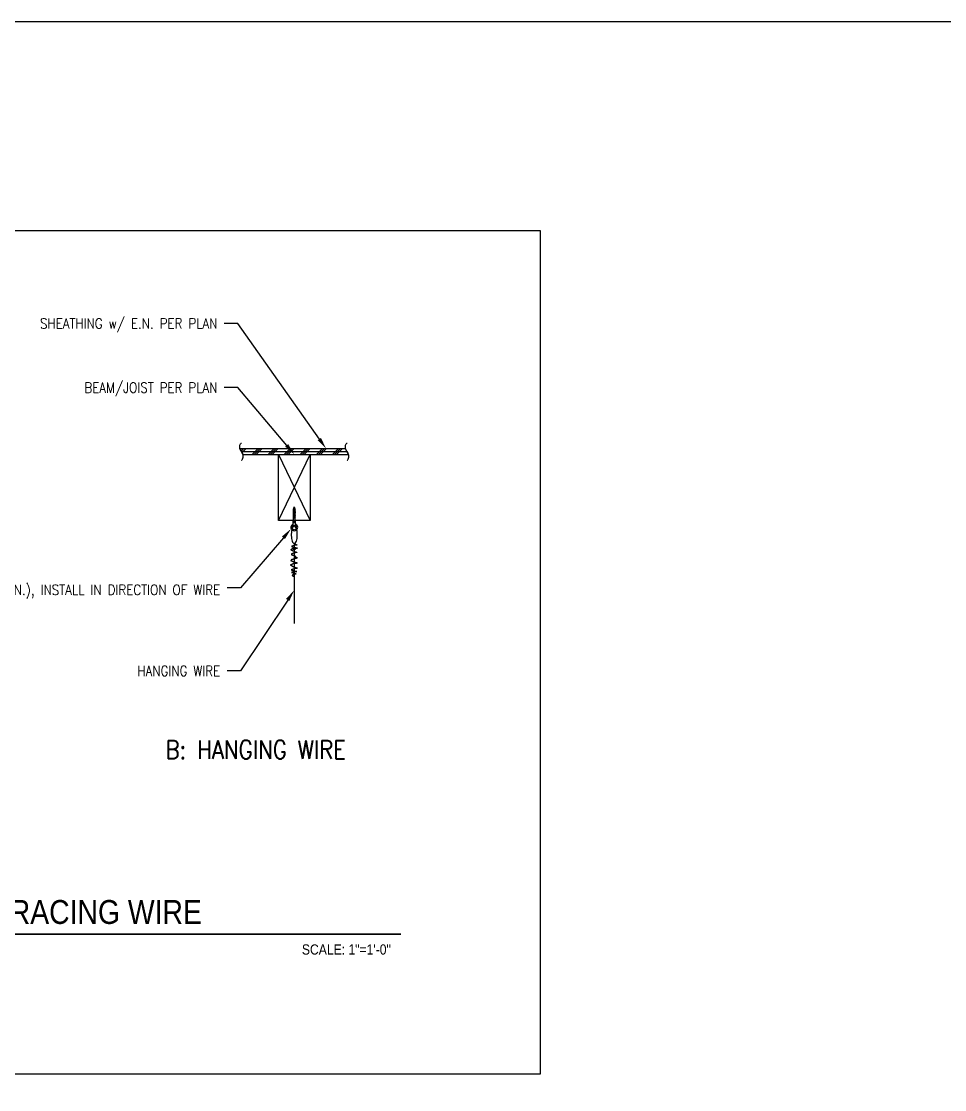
# Model space of a CAD drawing. Header units: inches. Extents: x -16404 to 14624, y -1591 to 16152.
# Drawn here: x -15361.3 to -15259.8, y 2042.6 to 2160 of the extents above; entities that cross this region are included whole.
import ezdxf
from ezdxf import colors
from ezdxf.entities.mleader import LeaderData, LeaderLine
from ezdxf.enums import TextEntityAlignment as Align
from ezdxf.math import Vec2, Vec3

# ---------------------------------------------------------------- set-up
doc = ezdxf.new("R2010")
doc.units = ezdxf.units.IN
doc.header["$LTSCALE"] = 24
doc.header["$MEASUREMENT"] = 0
doc.layers.get('0').update_dxf_attribs({"linetype": 'CONTINUOUS'})
doc.layers.add('DESIGNER COMMENTS', color=221, linetype='CONTINUOUS', plot=False)
doc.layers.add('S-ANNO-GRID-NONPLOT', color=251, linetype='CONTINUOUS', plot=False)
for name, color, linetype in [('S-ANNO-NOTE', 4, 'CONTINUOUS'), ('S-ARCH', 1, 'CONTINUOUS'), ('S-BREAK', 2, 'CONTINUOUS'), ('S-NOTE', 4, 'CONTINUOUS'), ('S-SIMPSON', 2, 'CONTINUOUS'), ('S-WOOD', 3, 'CONTINUOUS')]:
    doc.layers.add(name, color=color, linetype=linetype)
doc.styles.add('Arial', font='arial.ttf', dxfattribs={"width": 0.85})
doc.styles.add('ROMANS', font='romans.shx', dxfattribs={"width": 0.85})

# ---------------------------------------------------------------- blocks, each defined once
blk = doc.blocks.new('SCREWEYE')
at = {"layer": 'S-SIMPSON', "color": 1}
for p, q in [((-0.1280281365197879, -0.552899279107578), (-0.1280281365197879, -0.7668992791077471)), ((0.1237327125322736, -0.552899279107578), (-0.1280281365197879, -0.552899279107578)), ((-0.002147711993529811, -0.7668992791077471), (-0.1280281365197879, -0.7668992791077471)), ((0.1237327125322736, -0.7668992791077471), (-0.1263133751608621, -0.7668992791077471)), ((-0.0891477119935189, -0.802899279107578), (-0.1251477119935771, -0.7668992791077471)), ((-0.1251477119935771, -1.066623487667584), (0.08485228800645928, -1.016899279107747)), ((0.1208522880065175, -1.023247050413147), (-0.1251477119935771, -1.066623487667584)), ((-0.0891477119935189, -1.091830959043136), (-0.1251477119935771, -1.066623487667584)), ((-0.1251477119935771, -1.166623487667493), (0.08485228800645928, -1.116899279107656)), ((-0.1251477119935771, -1.166623487667493), (0.08485228800645928, -1.116899279107656)), ((0.1208522880065175, -1.123247050413283), (-0.1251477119935771, -1.166623487667493)), ((0.1208522880065175, -1.123247050413283), (-0.1251477119935771, -1.166623487667493)), ((-0.0891477119935189, -1.191830959043045), (-0.1251477119935771, -1.166623487667493)), ((-0.0891477119935189, -1.191830959043045), (-0.1251477119935771, -1.166623487667493)), ((-0.1208522880069722, -0.4353810428599445), (-0.1208522880069722, -0.552899279107578)), ((-0.0891477119935189, -0.8028992791078053), (-0.0891477119935189, -1.058099337628619)), ((-0.0891477119935189, -0.8418309590431363), (-0.0891477119935189, -1.058099337628619)), ((-0.0891477119935189, -1.091830959043136), (0.08485228800645928, -1.048454521788699)), ((-0.0891477119935189, -1.091830959042909), (-0.0891477119935189, -1.158099337628755)), ((-0.0891477119935189, -1.091830959042909), (-0.0891477119935189, -1.158099337628755)), ((-0.0891477119935189, -1.091830959043136), (-0.0891477119935189, -1.158099337628755)), ((-0.0891477119935189, -1.091830959043136), (-0.0891477119935189, -1.158099337628755)), ((-0.0891477119935189, -1.191830959043045), (0.08485228800645928, -1.148454521788835)), ((-0.0891477119935189, -1.191830959043045), (0.08485228800645928, -1.148454521788835)), ((-0.08441034362795108, -0.552899279107578), (-0.08441034362795108, -0.7668992791077471)), ((-0.02136719846021151, -0.552899279107578), (-0.02136719846021151, -0.7668992791077471)), ((0.04723357324655808, -0.552899279107578), (0.04723357324655808, -0.7668992791077471)), ((0.1208522880065175, -0.7668992791077471), (0.08485228800645928, -0.802899279107578)), ((0.08485228800645928, -0.802899279107578), (0.08485228800645928, -1.016899279107747)), ((0.08485228800645928, -1.016899279107747), (0.1208522880065175, -1.023247050413147)), ((0.08485228800645928, -1.048454521788699), (0.1208522880065175, -1.023247050413147)), ((0.08485228800645928, -1.048454521788699), (0.08485228800645928, -1.116899279107656)), ((0.08485228800645928, -1.048454521788699), (0.08485228800645928, -1.116899279107656)), ((0.08485228800645928, -1.048454521788699), (0.08485228800645928, -1.116899279107656)), ((0.08485228800645928, -1.048454521788699), (0.08485228800645928, -1.116899279107656)), ((0.08485228800645928, -1.116899279107656), (0.1208522880065175, -1.123247050413283)), ((0.08485228800645928, -1.116899279107656), (0.1208522880065175, -1.123247050413283)), ((0.08485228800645928, -1.148454521788835), (0.1208522880065175, -1.123247050413283)), ((0.08485228800645928, -1.148454521788835), (0.1208522880065175, -1.123247050413283)), ((0.08485228800645928, -1.148454521788835), (0.08485228800645928, -1.216899279107793)), ((0.08485228800645928, -1.148454521788835), (0.08485228800645928, -1.216899279107793)), ((0.08485228800645928, -1.148454521788835), (0.08485228800645928, -1.216899279107793)), ((0.09961171118538914, -0.552899279107578), (0.09961171118538914, -0.7668992791077471)), ((0.1208522880065175, -0.4353810428601719), (0.1208522880065175, -0.552899279107578)), ((0.1237327125322736, -0.552899279107578), (0.1237327125322736, -0.7668992791077471)), ((-0.1251477119935771, -1.266623487667403), (0.08485228800645928, -1.216899279107793)), ((-0.1251477119935771, -1.266623487667403), (0.08485228800645928, -1.216899279107793)), ((-0.1251477119935771, -1.266623487667403), (0.08485228800645928, -1.216899279107793)), ((0.1208522880065175, -1.223247050413192), (-0.1251477119935771, -1.266623487667403)), ((0.1208522880065175, -1.223247050413192), (-0.1251477119935771, -1.266623487667403)), ((0.1208522880065175, -1.223247050413192), (-0.1251477119935771, -1.266623487667403)), ((-0.0891477119935189, -1.291830959042954), (-0.1251477119935771, -1.266623487667403)), ((-0.0891477119935189, -1.291830959042954), (-0.1251477119935771, -1.266623487667403)), ((-0.0891477119935189, -1.291830959042954), (-0.1251477119935771, -1.266623487667403)), ((-0.1251477119935771, -1.366623487667539), (0.08485228800645928, -1.316899279107702)), ((-0.1251477119935771, -1.366623487667539), (0.08485228800645928, -1.316899279107702)), ((0.1208522880065175, -1.323247050413102), (-0.1251477119935771, -1.366623487667539)), ((0.1208522880065175, -1.323247050413102), (-0.1251477119935771, -1.366623487667539)), ((-0.0891477119935189, -1.391830959043091), (-0.1251477119935771, -1.366623487667539)), ((-0.0891477119935189, -1.391830959043091), (-0.1251477119935771, -1.366623487667539)), ((-0.1251477119935771, -1.466623487667448), (0.08485228800645928, -1.416899279107611)), ((-0.1251477119935771, -1.466623487667448), (0.08485228800645928, -1.416899279107611)), ((0.1208522880065175, -1.423247050413238), (-0.1251477119935771, -1.466623487667448)), ((0.1208522880065175, -1.423247050413238), (-0.1251477119935771, -1.466623487667448)), ((-0.0891477119935189, -1.491830959043), (-0.1251477119935771, -1.466623487667448)), ((-0.0891477119935189, -1.491830959043), (-0.1251477119935771, -1.466623487667448)), ((-0.1251477119935771, -1.566623487667584), (0.08485228800645928, -1.516899279107747)), ((0.1208522880065175, -1.523247050413147), (-0.1251477119935771, -1.566623487667584)), ((-0.0891477119935189, -1.591830959043136), (-0.1251477119935771, -1.566623487667584)), ((-0.1251477119935771, -1.666623487667493), (0.08485228800645928, -1.616899279107656)), ((0.1208522880065175, -1.623247050413283), (-0.1251477119935771, -1.666623487667493)), ((-0.0891477119935189, -1.691830959043045), (-0.1251477119935771, -1.666623487667493)), ((-0.1251477119935771, -1.766623487667403), (0.08485228800645928, -1.716899279107793)), ((0.1208522880065175, -1.723247050413192), (-0.1251477119935771, -1.766623487667403)), ((-0.0891477119935189, -1.791830959042954), (-0.1251477119935771, -1.766623487667403)), ((-0.1251477119935771, -1.866623487667539), (0.0765527081421169, -1.818864469775008)), ((0.07155015189664482, -1.831940347215777), (-0.1251477119935771, -1.866623487667539)), ((-0.0891477119935189, -1.891830959043091), (-0.1251477119935771, -1.866623487667539)), ((-0.1248928324166627, -1.966563136785453), (0.04032611304273814, -1.927442273442239)), ((0.03744018058932852, -1.937954855468433), (-0.1248928324166627, -1.966563136785453)), ((-0.0888961899977403, -1.991768257157446), (-0.1248928324166627, -1.966563136785453)), ((-0.0952704057099254, -2.059549080958732), (0.01603406987442213, -2.033194190684299)), ((0.01447551968431071, -2.042004144788962), (-0.0952704057099254, -2.059549080958732)), ((-0.05966398558302899, -2.084480964740351), (-0.0952704057099254, -2.059549080958732)), ((-0.0891477119935189, -1.191830959043045), (-0.0891477119935189, -1.258099337628664)), ((-0.0891477119935189, -1.191830959043045), (-0.0891477119935189, -1.258099337628664)), ((-0.0891477119935189, -1.191830959043045), (-0.0891477119935189, -1.258099337628664)), ((-0.0891477119935189, -1.291830959042954), (0.08485228800645928, -1.248454521788744)), ((-0.0891477119935189, -1.291830959042954), (0.08485228800645928, -1.248454521788744)), ((-0.0891477119935189, -1.291830959042954), (0.08485228800645928, -1.248454521788744)), ((-0.0891477119935189, -1.291830959042954), (-0.0891477119935189, -1.358099337628573)), ((-0.0891477119935189, -1.391830959043091), (0.08485228800645928, -1.348454521788653)), ((-0.0891477119935189, -1.391830959043091), (0.08485228800645928, -1.348454521788653)), ((-0.0891477119935189, -1.391830959043091), (-0.0891477119935189, -1.45809933762871)), ((-0.0891477119935189, -1.391830959043091), (-0.0891477119935189, -1.45809933762871)), ((-0.0891477119935189, -1.491830959043), (0.08485228800645928, -1.44845452178879)), ((-0.0891477119935189, -1.491830959043), (0.08485228800645928, -1.44845452178879)), ((-0.0891477119935189, -1.491830959043), (-0.0891477119935189, -1.558099337628619)), ((-0.0891477119935189, -1.591830959043136), (0.08485228800645928, -1.548454521788699)), ((-0.0891477119935189, -1.591830959043136), (-0.0891477119935189, -1.658099337628755)), ((-0.0891477119935189, -1.691830959043045), (0.08485228800645928, -1.648454521788835)), ((-0.0891477119935189, -1.691830959043045), (-0.0891477119935189, -1.758099337628664)), ((-0.0891477119935189, -1.791830959042954), (0.08485228800645928, -1.748454521788744)), ((-0.0891477119935189, -1.791830959042954), (-0.0891477119935189, -1.858099337628573)), ((-0.0891477119935189, -1.891830959043091), (0.06360478882515963, -1.85375130808211)), ((-0.0891477119935189, -1.891830959043091), (-0.0891477119935189, -1.95809933762871)), ((-0.0888961899977403, -1.991768257157446), (0.03128349432608957, -1.961808679362548)), ((-0.0888961899977403, -1.991768257157446), (-0.06945246956820483, -2.053435859809724)), ((-0.06564797900364283, -2.152535025132011), (0.002112165582275338, -2.136490646268157)), ((0.001441859635178844, -2.144302330713117), (-0.06564797900364283, -2.152535025132011)), ((-0.03043178116831768, -2.177193672323028), (-0.06564797900364283, -2.152535025132011)), ((-0.05966398558302899, -2.084480964740351), (0.01043274660878524, -2.067006559535457)), ((-0.05966398558302899, -2.084480964740351), (-0.04011298998693746, -2.146488800753787)), ((-0.03043178116831768, -2.177193672323028), (-0.0003702369258462568, -2.169699633888513)), ((-0.03043178116831768, -2.177193672323028), (-0.002147711993529811, -2.266899279107747)), ((0.03096195346142849, -2.161888836242724), (-0.002147711993529811, -2.266899279107747)), ((0.03096195346142849, -2.161888836242724), (0.06696195346103195, -2.136681364867172)), ((0.06518151722684706, -2.053358245664867), (0.04038727601209757, -2.131995532229439)), ((0.04038727601209757, -2.131995532229439), (0.06696195346103195, -2.136681364867172)), ((0.06518151722684706, -2.053358245664867), (0.1011815172269053, -2.028150774289315)), ((0.08485228800645928, -1.990970531302082), (0.07460683977797089, -2.023464941651582)), ((0.07460683977797089, -2.023464941651582), (0.1011815172269053, -2.028150774289315)), ((0.08485228800645928, -1.216899279107793), (0.1208522880065175, -1.223247050413192)), ((0.08485228800645928, -1.216899279107793), (0.1208522880065175, -1.223247050413192)), ((0.08485228800645928, -1.216899279107793), (0.1208522880065175, -1.223247050413192)), ((0.08485228800645928, -1.248454521788744), (0.1208522880065175, -1.223247050413192)), ((0.08485228800645928, -1.248454521788744), (0.1208522880065175, -1.223247050413192)), ((0.08485228800645928, -1.248454521788744), (0.1208522880065175, -1.223247050413192)), ((0.08485228800645928, -1.248454521788744), (0.08485228800645928, -1.316899279107702)), ((0.08485228800645928, -1.316899279107702), (0.1208522880065175, -1.323247050413102)), ((0.08485228800645928, -1.316899279107702), (0.1208522880065175, -1.323247050413102)), ((0.08485228800645928, -1.348454521788653), (0.1208522880065175, -1.323247050413102)), ((0.08485228800645928, -1.348454521788653), (0.1208522880065175, -1.323247050413102)), ((0.08485228800645928, -1.348454521788653), (0.08485228800645928, -1.416899279107611)), ((0.08485228800645928, -1.348454521788653), (0.08485228800645928, -1.416899279107611)), ((0.08485228800645928, -1.416899279107611), (0.1208522880065175, -1.423247050413238)), ((0.08485228800645928, -1.416899279107611), (0.1208522880065175, -1.423247050413238)), ((0.08485228800645928, -1.44845452178879), (0.1208522880065175, -1.423247050413238)), ((0.08485228800645928, -1.44845452178879), (0.1208522880065175, -1.423247050413238)), ((0.08485228800645928, -1.44845452178879), (0.08485228800645928, -1.516899279107747)), ((0.08485228800645928, -1.516899279107747), (0.1208522880065175, -1.523247050413147)), ((0.08485228800645928, -1.548454521788699), (0.1208522880065175, -1.523247050413147)), ((0.08485228800645928, -1.548454521788699), (0.08485228800645928, -1.616899279107656)), ((0.08485228800645928, -1.616899279107656), (0.1208522880065175, -1.623247050413283)), ((0.08485228800645928, -1.648454521788835), (0.1208522880065175, -1.623247050413283)), ((0.08485228800645928, -1.648454521788835), (0.08485228800645928, -1.716899279107793)), ((0.08485228800645928, -1.716899279107793), (0.1208522880065175, -1.723247050413192)), ((0.08485228800645928, -1.748454521788744), (0.1208522880065175, -1.723247050413192)), ((0.08485228800645928, -1.748454521788744), (0.08485228800645928, -1.816899279107702)), ((0.08485228800645928, -1.816899279107702), (0.1208522880065175, -1.823247050413102)), ((0.08485228800645928, -1.848454521788653), (0.1208522880065175, -1.823247050413102)), ((0.08485228800645928, -1.848454521788653), (0.08485228800645928, -1.916899279107611)), ((0.08485228800645928, -1.916899279107611), (0.1208522880065175, -1.923247050413238)), ((0.08485228800645928, -1.94845452178879), (0.1208522880065175, -1.923247050413238)), ((0.08485228800645928, -1.94845452178879), (0.08485228800645928, -1.990970531302082))]:
    blk.add_line(p, q, dxfattribs=at)
blk.add_circle((0, 0), 0.25, dxfattribs=at)
for centre, radius, start, end in [((0, 0), 0.375, 299.4526801092856, 240.5473198906853), ((-0.2458522880069722, -0.4353810428599445), 0.125, 0, 60.54731989059162), ((0.2458522880065175, -0.4353810428601719), 0.125, 119.4526801092274, 180), ((1.156353709034647, -2.239468542850545), 1.15882612492846, 157.6147080371323, 181.3563831475884)]:
    blk.add_arc(centre, radius, start, end, dxfattribs=at)
blk = doc.blocks.new('*U332')
at = {"const_width": 0.1875}
for points in [[(-4.5, 1.2e-15, -1), (4.5, 0, 3.732050807568882)], [(-4.5, 0, 1), (4.5, 0, -3.732050807568882)]]:
    blk.add_lwpolyline(points, format="xyb", dxfattribs=at)
blk.add_lwpolyline([(4.5, 0), (82.20909887525063, 0)], dxfattribs=at)
blk.add_circle((0, 0), 4.5)
at = {"style": 'Arial', "width": 0.85}
for tag, p in [('DWG_TITLE_1', (7.5, 6.1875)), ('DWG_TITLE_2', (7.5, 2.4375))]:
    blk.add_attdef(tag, text='', height=2.625, dxfattribs=at).set_placement(p, align=Align.MIDDLE_LEFT)
blk.add_attdef('#', text='', height=3, dxfattribs=at).set_placement((0, 0), align=Align.MIDDLE_CENTER)
blk.add_attdef('SCALE', text='', height=1.125, dxfattribs=at).set_placement((81.08409887525063, -1.125), align=Align.TOP_RIGHT)
blk = doc.blocks.new('A$C37e3ed70')
at = {"layer": 'S-WOOD'}
h = blk.add_hatch(dxfattribs=at)
h.set_pattern_fill('PLAST', color=1, scale=5, angle=45, style=0)
h.set_pattern_definition([(45, (-15337.22929061832, 2112.386547739037), (-0.8838834764831843, 0.8838834764831844), []), (45, (-15337.33977605288, 2112.497033173599), (-0.8838834764831843, 0.8838834764831844), []), (45, (-15337.45026148744, 2112.607518608158), (-0.8838834764831843, 0.8838834764831844), [])])
h.paths.add_polyline_path([(-15336.90382455469, 2112.386547739037), (-15325.28727264646, 2112.386547739037), (-15325.61273871009, 2113.011547739037), (-15337.22929061832, 2113.011547739037)])
at = {"layer": 'DESIGNER COMMENTS'}
blk.add_lwpolyline([(-15421.55814950784, 2137.017026890157), (-15304.22645793558, 2137.017026890157), (-15304.22645793558, 2044.27423578361), (-15421.55814950784, 2044.27423578361)], close=True, dxfattribs=at)
at = {"layer": 'S-ARCH', "color": 2}
blk.add_line((-15331.25772028328, 2102.590085699057), (-15331.25772028328, 2093.794164546724), dxfattribs=at)
blk.add_lwpolyline([(-15331.58902475799, 2103.546964232182, 0.03562600721937981), (-15331.56108331483, 2103.155312434637, 0.04775441252834264), (-15331.49198792398, 2102.870348932638, 0.09098115881394342), (-15331.36068191407, 2102.638215992325, 0.2221903888655488), (-15331.25772028328, 2102.590085699057, 0.222190388865575), (-15331.15475865248, 2102.638215992325, 0.09098115881393858), (-15331.02345264257, 2102.870348932638, 0.04775441252833455), (-15330.95435725172, 2103.155312434637, 0.03562600721938175), (-15330.92641580856, 2103.546964232182, 0.03562600721937789), (-15330.95435725172, 2103.938616029727, 0.04775441252834587), (-15331.02345264257, 2104.223579531727, 0.0909811588139551), (-15331.15475865248, 2104.45571247204, 0.222190388865573), (-15331.25772028328, 2104.503842765307, 0.2221903888655646), (-15331.36068191407, 2104.45571247204, 0.09098115881393833), (-15331.49198792398, 2104.223579531727, 0.04775441252833978), (-15331.56108331483, 2103.938616029727, 0.03562600721937916)], format="xyb", close=True, dxfattribs=at)
blk.add_lwpolyline([(-15331.25646797605, 2102.602465951135), (-15331.23106551869, 2102.602465951135), (-15331.23106551869, 2102.594000287005), (-15331.22259811013, 2102.594000287005), (-15331.22259811013, 2102.585534854494), (-15331.20566329302, 2102.585534854494), (-15331.20566329302, 2102.577069421983), (-15331.19719565278, 2102.577069421983), (-15331.19719565278, 2102.568603989472), (-15331.18872824422, 2102.568603989472), (-15331.18872824422, 2102.560138556961), (-15331.18026083566, 2102.560138556961), (-15331.18026083566, 2102.551672892832), (-15331.15485837831, 2102.551672892832), (-15331.15485837831, 2102.543207460321), (-15331.13792356119, 2102.543207460321), (-15331.13792356119, 2102.53474202781), (-15331.12945615264, 2102.53474202781), (-15331.12945615264, 2102.526276595299), (-15331.11252110384, 2102.526276595299), (-15331.11252110384, 2102.517810931169), (-15331.10405369528, 2102.517810931169), (-15331.10405369528, 2102.50934549866), (-15331.08711864649, 2102.50934549866), (-15331.08711864649, 2102.500880066149), (-15331.07865123793, 2102.500880066149), (-15331.07865123793, 2102.492414633638), (-15331.06171642081, 2102.492414633638), (-15331.06171642081, 2102.483948969508), (-15331.01091150611, 2102.483948969508), (-15331.01091150611, 2102.450087007846), (-15330.99397668899, 2102.450087007846), (-15330.99397668899, 2102.433156142824), (-15330.98550904876, 2102.433156142824), (-15330.98550904876, 2102.424690710313), (-15330.9770416402, 2102.424690710313), (-15330.9770416402, 2102.416225046185), (-15331.03631396346, 2102.416225046185), (-15331.03631396346, 2102.407759613674), (-15331.1209885124, 2102.407759613674), (-15331.1209885124, 2102.416225046185), (-15331.13792356119, 2102.416225046185), (-15331.13792356119, 2102.407759613674), (-15331.17179342711, 2102.407759613674), (-15331.17179342711, 2102.399294181163), (-15331.23953315893, 2102.399294181163), (-15331.23953315893, 2102.390828748652), (-15331.25646797605, 2102.390828748652), (-15331.25646797605, 2102.382363084522), (-15331.27340302484, 2102.382363084522), (-15331.27340302484, 2102.373897652011), (-15331.29033784196, 2102.373897652011), (-15331.29033784196, 2102.365432219502), (-15331.32420770787, 2102.365432219502), (-15331.32420770787, 2102.356966786991), (-15331.34961016522, 2102.356966786991), (-15331.34961016522, 2102.34850112286), (-15331.36654498234, 2102.34850112286), (-15331.36654498234, 2102.340035690349), (-15331.40041484825, 2102.340035690349), (-15331.40041484825, 2102.331570257838), (-15331.43428471416, 2102.331570257838), (-15331.43428471416, 2102.323104825327), (-15331.44275235439, 2102.323104825327), (-15331.44275235439, 2102.314639161199), (-15331.4766222203, 2102.314639161199), (-15331.4766222203, 2102.306173728688), (-15331.49355703742, 2102.306173728688), (-15331.49355703742, 2102.297708296177), (-15331.52742690333, 2102.297708296177), (-15331.52742690333, 2102.289242863666), (-15331.54436172045, 2102.289242863666), (-15331.54436172045, 2102.280777199536), (-15331.56129676924, 2102.280777199536), (-15331.56129676924, 2102.272311767027), (-15331.5697641778, 2102.272311767027), (-15331.55282936068, 2102.272311767027), (-15331.55282936068, 2102.263846334516), (-15331.49355703742, 2102.263846334516), (-15331.49355703742, 2102.246915237874), (-15331.4766222203, 2102.246915237874), (-15331.4766222203, 2102.238449805363), (-15331.4258173056, 2102.238449805363), (-15331.4258173056, 2102.229984372852), (-15331.41734989704, 2102.229984372852), (-15331.41734989704, 2102.221518940341), (-15331.40888248848, 2102.221518940341), (-15331.40888248848, 2102.213053507832), (-15331.38348003113, 2102.213053507832), (-15331.38348003113, 2102.204587843702), (-15331.32420770787, 2102.204587843702), (-15331.32420770787, 2102.196122411191), (-15331.30727289075, 2102.196122411191), (-15331.30727289075, 2102.18765697868), (-15331.24800056749, 2102.18765697868), (-15331.24800056749, 2102.170725882041), (-15331.23953315893, 2102.170725882041), (-15331.23953315893, 2102.153795017019), (-15331.10405369528, 2102.153795017019), (-15331.10405369528, 2102.136863920377), (-15331.09558628672, 2102.136863920377), (-15331.09558628672, 2102.128398487868), (-15331.07865123793, 2102.128398487868), (-15331.07865123793, 2102.119933055357), (-15331.07018382937, 2102.119933055357), (-15331.07018382937, 2102.111467622846), (-15331.06171642081, 2102.111467622846), (-15331.06171642081, 2102.103001958716), (-15331.0278465549, 2102.103001958716), (-15331.0278465549, 2102.086071093694), (-15330.99397668899, 2102.086071093694), (-15330.99397668899, 2102.077605661183), (-15330.98550904876, 2102.077605661183), (-15330.98550904876, 2102.069139997055), (-15330.91776931694, 2102.069139997055), (-15330.91776931694, 2102.094536526205), (-15330.90930190838, 2102.094536526205), (-15330.90930190838, 2102.103001958716), (-15330.96010682308, 2102.103001958716), (-15330.96010682308, 2102.086071093694), (-15331.10405369528, 2102.086071093694), (-15331.10405369528, 2102.035278035393), (-15331.17179342711, 2102.035278035393), (-15331.17179342711, 2101.942157814536), (-15331.32420770787, 2101.942157814536), (-15331.32420770787, 2101.933692150407), (-15331.33267511643, 2101.933692150407), (-15331.33267511643, 2101.925226717896), (-15331.34114275666, 2101.925226717896), (-15331.34114275666, 2101.967554112069), (-15331.36654498234, 2101.967554112069), (-15331.35807757378, 2101.967554112069), (-15331.35807757378, 2101.976019776199), (-15331.34114275666, 2101.976019776199), (-15331.34114275666, 2101.984485208708), (-15331.33267511643, 2101.984485208708), (-15331.33267511643, 2101.992950641219), (-15331.32420770787, 2101.992950641219), (-15331.32420770787, 2102.00988173786), (-15331.34114275666, 2102.00988173786), (-15331.34114275666, 2102.018347170371), (-15331.41734989704, 2102.018347170371), (-15331.41734989704, 2102.00988173786), (-15331.45121976295, 2102.00988173786), (-15331.45121976295, 2102.00141607373), (-15331.4766222203, 2102.00141607373), (-15331.4766222203, 2101.992950641219), (-15331.48508962886, 2101.992950641219), (-15331.48508962886, 2101.984485208708), (-15331.51049208621, 2101.984485208708), (-15331.51049208621, 2101.976019776199), (-15331.52742690333, 2101.976019776199), (-15331.52742690333, 2101.967554112069), (-15331.53589431189, 2101.967554112069), (-15331.53589431189, 2101.959088679558), (-15331.56129676924, 2101.959088679558), (-15331.56129676924, 2101.950623247047), (-15331.57823158636, 2101.950623247047), (-15331.57823158636, 2101.942157814536), (-15331.59516663515, 2101.942157814536), (-15331.59516663515, 2101.933692150407), (-15331.60363404371, 2101.933692150407), (-15331.60363404371, 2101.925226717896), (-15331.61210145227, 2101.925226717896), (-15331.61210145227, 2101.916761285385), (-15331.62903650106, 2101.916761285385), (-15331.62903650106, 2101.908295852874), (-15331.63750390962, 2101.908295852874), (-15331.62903650106, 2101.908295852874), (-15331.62903650106, 2101.916761285385), (-15331.61210145227, 2101.916761285385), (-15331.61210145227, 2101.925226717896), (-15331.59516663515, 2101.925226717896), (-15331.61210145227, 2101.925226717896), (-15331.61210145227, 2101.916761285385), (-15331.6205690925, 2101.916761285385), (-15331.57823158636, 2101.916761285385), (-15331.57823158636, 2101.891364756235), (-15331.56129676924, 2101.891364756235), (-15331.56129676924, 2101.882899323724), (-15331.51049208621, 2101.882899323724), (-15331.51049208621, 2101.849037362061), (-15331.49355703742, 2101.849037362061), (-15331.49355703742, 2101.832106497041), (-15331.43428471416, 2101.832106497041), (-15331.43428471416, 2101.806709967888), (-15331.37501262257, 2101.806709967888), (-15331.37501262257, 2101.789778871249), (-15331.32420770787, 2101.789778871249), (-15331.32420770787, 2101.747451477075), (-15331.30727289075, 2101.747451477075), (-15331.30727289075, 2101.738986044566), (-15331.2649353846, 2101.738986044566), (-15331.2649353846, 2101.730520612055), (-15331.25646797605, 2101.730520612055), (-15331.25646797605, 2101.713589515413), (-15331.23953315893, 2101.713589515413), (-15331.23953315893, 2101.705124082902), (-15331.22259811013, 2101.705124082902), (-15331.22259811013, 2101.696658650391), (-15331.15485837831, 2101.696658650391), (-15331.15485837831, 2101.679727553752), (-15331.08711864649, 2101.679727553752), (-15331.08711864649, 2101.671262121241), (-15331.07018382937, 2101.671262121241), (-15331.07018382937, 2101.6543310246), (-15331.06171642081, 2101.6543310246), (-15331.06171642081, 2101.645865592091), (-15331.01091150611, 2101.645865592091), (-15331.01091150611, 2101.63740015958), (-15331.00244409755, 2101.63740015958), (-15331.00244409755, 2101.628934727069), (-15330.99397668899, 2101.628934727069), (-15330.99397668899, 2101.620469062938), (-15330.98550904876, 2101.620469062938), (-15330.98550904876, 2101.612003630427), (-15331.06171642081, 2101.612003630427), (-15331.06171642081, 2101.595072765407), (-15331.13792356119, 2101.595072765407), (-15331.13792356119, 2101.586607101277), (-15331.14639096975, 2101.586607101277), (-15331.14639096975, 2101.578141668766), (-15331.16332601855, 2101.578141668766), (-15331.16332601855, 2101.569676236255), (-15331.17179342711, 2101.569676236255), (-15331.17179342711, 2101.561210803744), (-15331.23953315893, 2101.561210803744), (-15331.23953315893, 2101.552745139616), (-15331.24800056749, 2101.552745139616), (-15331.24800056749, 2101.544279707105), (-15331.25646797605, 2101.544279707105), (-15331.25646797605, 2101.535814274594), (-15331.33267511643, 2101.535814274594), (-15331.33267511643, 2101.527348842083), (-15331.39194743969, 2101.527348842083), (-15331.39194743969, 2101.501952312932), (-15331.40888248848, 2101.501952312932), (-15331.40888248848, 2101.493486880421), (-15331.4258173056, 2101.493486880421), (-15331.4258173056, 2101.48502144791), (-15331.45968717151, 2101.48502144791), (-15331.45968717151, 2101.47655578378), (-15331.51049208621, 2101.47655578378), (-15331.51049208621, 2101.468090351269), (-15331.51895949477, 2101.468090351269), (-15331.51895949477, 2101.459624918758), (-15331.54436172045, 2101.459624918758), (-15331.54436172045, 2101.442693822119), (-15331.5697641778, 2101.442693822119), (-15331.5697641778, 2101.434228389608), (-15331.58669922659, 2101.434228389608), (-15331.58669922659, 2101.425762957097), (-15331.61210145227, 2101.425762957097), (-15331.61210145227, 2101.417297524586), (-15331.55080176048, 2101.417297524586), (-15331.55080176048, 2101.408831860457), (-15331.57620421783, 2101.408831860457), (-15331.57620421783, 2101.400366427946), (-15331.5677365776, 2101.400366427946), (-15331.5677365776, 2101.391900995435), (-15331.59516663515, 2101.391900995435), (-15331.59516663515, 2101.383435562924), (-15331.57823158636, 2101.383435562924), (-15331.57823158636, 2101.374969898794), (-15331.51895949477, 2101.374969898794), (-15331.51895949477, 2101.358039033774), (-15331.51049208621, 2101.358039033774), (-15331.51049208621, 2101.349573601263), (-15331.44275235439, 2101.349573601263), (-15331.44275235439, 2101.324177072111), (-15331.37501262257, 2101.324177072111), (-15331.37501262257, 2101.3157116396), (-15331.32420770787, 2101.3157116396), (-15331.32420770787, 2101.281849677938), (-15331.25646797605, 2101.281849677938), (-15331.25646797605, 2101.256453148788), (-15331.24800056749, 2101.256453148788), (-15331.24800056749, 2101.247987716277), (-15331.23953315893, 2101.247987716277), (-15331.23953315893, 2101.231056619636), (-15331.17179342711, 2101.231056619636), (-15331.17179342711, 2101.197194657974), (-15331.16332601855, 2101.197194657974), (-15331.16332601855, 2101.146401831291), (-15331.08711864649, 2101.146401831291), (-15331.08711864649, 2101.112539869629), (-15331.07018382937, 2101.112539869629), (-15331.07018382937, 2101.104074437118), (-15331.00244409755, 2101.104074437118), (-15331.00244409755, 2101.078677907966), (-15330.99397668899, 2101.078677907966), (-15330.99397668899, 2101.070212475455), (-15330.98550904876, 2101.070212475455), (-15330.98550904876, 2101.061746811327), (-15330.9770416402, 2101.061746811327), (-15330.9770416402, 2101.053281378816), (-15330.96857423164, 2101.053281378816), (-15330.96857423164, 2101.044815946305), (-15331.01031518037, 2101.044815946305), (-15331.01031518037, 2101.036350513794), (-15330.95104308878, 2101.036350513794), (-15330.95104308878, 2101.010953984643), (-15330.9679779059, 2101.010953984643), (-15330.9679779059, 2101.002488552132), (-15330.9770416402, 2101.002488552132), (-15330.9770416402, 2100.985557455491), (-15331.00244409755, 2100.985557455491), (-15331.00244409755, 2100.97709202298), (-15331.01091150611, 2100.97709202298), (-15331.01091150611, 2100.968626590471), (-15331.0278465549, 2100.968626590471), (-15331.0278465549, 2100.960160926341), (-15331.07018382937, 2100.960160926341), (-15331.07018382937, 2100.95169549383), (-15331.09558628672, 2100.95169549383), (-15331.09558628672, 2100.943230061319), (-15331.15485837831, 2100.943230061319), (-15331.15485837831, 2100.917833532169), (-15331.21413070158, 2100.917833532169), (-15331.21413070158, 2100.909368099658), (-15331.22259811013, 2100.909368099658), (-15331.22259811013, 2100.900902667147), (-15331.23953315893, 2100.900902667147), (-15331.23953315893, 2100.892437003016), (-15331.31574029931, 2100.892437003016), (-15331.31574029931, 2100.875506137996), (-15331.32420770787, 2100.875506137996), (-15331.32420770787, 2100.867040705485), (-15331.35807757378, 2100.867040705485), (-15331.35807757378, 2100.858575041355), (-15331.37501262257, 2100.858575041355), (-15331.37501262257, 2100.850109608844), (-15331.44275235439, 2100.850109608844), (-15331.44275235439, 2100.833178743822), (-15331.46815458007, 2100.833178743822), (-15331.46815458007, 2100.824713079694), (-15331.51895949477, 2100.824713079694), (-15331.51895949477, 2100.807782214672), (-15331.52742690333, 2100.807782214672), (-15331.52742690333, 2100.799316782161), (-15331.59516663515, 2100.799316782161), (-15331.59516663515, 2100.79085134965), (-15331.60363404371, 2100.79085134965), (-15331.60363404371, 2100.782385685521), (-15331.61210145227, 2100.782385685521), (-15331.61210145227, 2100.765454820499), (-15331.55926916904, 2100.765454820499), (-15331.55926916904, 2100.748523723858), (-15331.58467162639, 2100.748523723858), (-15331.58467162639, 2100.740058291347), (-15331.59313903495, 2100.740058291347), (-15331.59313903495, 2100.731592858838), (-15331.61007408374, 2100.731592858838), (-15331.61007408374, 2100.723127426327), (-15331.6185414923, 2100.723127426327), (-15331.6185414923, 2100.714661762197), (-15331.63547630942, 2100.714661762197), (-15331.63547630942, 2100.706196329686), (-15331.64394394966, 2100.706196329686), (-15331.55926916904, 2100.706196329686), (-15331.55926916904, 2100.697730897175), (-15331.5697641778, 2100.697730897175), (-15331.5697641778, 2100.689265464664), (-15331.56129676924, 2100.689265464664), (-15331.56129676924, 2100.680799800535), (-15331.50202444598, 2100.680799800535), (-15331.50202444598, 2100.655403503002), (-15331.49355703742, 2100.655403503002), (-15331.49355703742, 2100.646937838872), (-15331.40888248848, 2100.646937838872), (-15331.40888248848, 2100.621541541341), (-15331.40041484825, 2100.621541541341), (-15331.40041484825, 2100.613075877211), (-15331.39194743969, 2100.613075877211), (-15331.39194743969, 2100.596145012189), (-15331.32420770787, 2100.596145012189), (-15331.32420770787, 2100.587679579679), (-15331.27340302484, 2100.587679579679), (-15331.27340302484, 2100.562283050527), (-15331.18872824422, 2100.562283050527), (-15331.18872824422, 2100.536886521377), (-15331.1209885124, 2100.536886521377), (-15331.1209885124, 2100.528421088866), (-15331.10405369528, 2100.528421088866), (-15331.10405369528, 2100.519955656355), (-15331.04478137202, 2100.519955656355), (-15331.04478137202, 2100.503024559714), (-15331.03631396346, 2100.503024559714), (-15331.03631396346, 2100.494559127204), (-15330.98550904876, 2100.494559127204), (-15330.98550904876, 2100.486093694693), (-15330.98491295469, 2100.486093694693), (-15330.98491295469, 2100.469162598052), (-15330.97644531446, 2100.469162598052), (-15330.97644531446, 2100.460697165541), (-15330.9679779059, 2100.460697165541), (-15330.9679779059, 2100.45223173303), (-15330.95951049734, 2100.45223173303), (-15330.96857423164, 2100.45223173303), (-15330.96857423164, 2100.435300636391), (-15331.03631396346, 2100.435300636391), (-15331.03631396346, 2100.409904338858), (-15331.18872824422, 2100.409904338858), (-15331.18872824422, 2100.392973242218), (-15331.19719565278, 2100.392973242218), (-15331.19719565278, 2100.384507809707), (-15331.2649353846, 2100.384507809707), (-15331.2649353846, 2100.376042377196), (-15331.32420770787, 2100.376042377196), (-15331.32420770787, 2100.367576713066), (-15331.39194743969, 2100.367576713066), (-15331.39194743969, 2100.350645848044), (-15331.40888248848, 2100.350645848044), (-15331.40888248848, 2100.342180415535), (-15331.4258173056, 2100.342180415535), (-15331.4258173056, 2100.333714751405), (-15331.44275235439, 2100.333714751405), (-15331.44275235439, 2100.325249318894), (-15331.45121976295, 2100.325249318894), (-15331.45121976295, 2100.316783886383), (-15331.4766222203, 2100.316783886383), (-15331.4766222203, 2100.308318453872), (-15331.54436172045, 2100.308318453872), (-15331.54436172045, 2100.291387357232), (-15331.56129676924, 2100.291387357232), (-15331.56129676924, 2100.282921924721), (-15331.55080176048, 2100.282921924721), (-15331.55080176048, 2100.27445649221), (-15331.55926916904, 2100.27445649221), (-15331.55926916904, 2100.26599082808), (-15331.5677365776, 2100.26599082808), (-15331.5677365776, 2100.257525395571), (-15331.58467162639, 2100.257525395571), (-15331.58467162639, 2100.24905996306), (-15331.66934617533, 2100.24905996306), (-15331.66934617533, 2100.232128866419), (-15331.67781381557, 2100.232128866419), (-15331.67781381557, 2100.223663433908), (-15331.59313903495, 2100.223663433908), (-15331.59313903495, 2100.215198001397), (-15331.61210145227, 2100.215198001397), (-15331.61210145227, 2100.189801472246), (-15331.60363404371, 2100.189801472246), (-15331.60363404371, 2100.181336039735), (-15331.54436172045, 2100.181336039735), (-15331.54436172045, 2100.155939510585), (-15331.53589431189, 2100.155939510585), (-15331.53589431189, 2100.147474078074), (-15331.52742690333, 2100.147474078074), (-15331.52742690333, 2100.139008645563), (-15331.4766222203, 2100.139008645563), (-15331.4766222203, 2100.122077548922), (-15331.46815458007, 2100.122077548922), (-15331.46815458007, 2100.105146683902), (-15331.40888248848, 2100.105146683902), (-15331.40888248848, 2100.062819289727), (-15331.34961016522, 2100.062819289727), (-15331.34961016522, 2100.045888193088), (-15331.29033784196, 2100.045888193088), (-15331.29033784196, 2100.020491663938), (-15331.27340302484, 2100.020491663938), (-15331.27340302484, 2100.012026231427), (-15331.21413070158, 2100.012026231427), (-15331.21413070158, 2099.995095366405), (-15331.20566329302, 2099.995095366405), (-15331.20566329302, 2099.986629702275), (-15331.15485837831, 2099.986629702275), (-15331.15485837831, 2099.978164269764), (-15331.13792356119, 2099.978164269764), (-15331.13792356119, 2099.961233404743), (-15331.12945615264, 2099.961233404743), (-15331.12945615264, 2099.952767740613), (-15331.10405369528, 2099.952767740613), (-15331.10405369528, 2099.944302308102), (-15331.04478137202, 2099.944302308102), (-15331.04478137202, 2099.935836875591), (-15331.0278465549, 2099.935836875591), (-15331.0278465549, 2099.92737144308), (-15330.9770416402, 2099.92737144308), (-15330.9770416402, 2099.918905778952), (-15330.96857423164, 2099.918905778952), (-15330.96857423164, 2099.910440346441), (-15330.96010682308, 2099.910440346441), (-15330.96010682308, 2099.90197491393), (-15330.95163918285, 2099.90197491393), (-15330.95163918285, 2099.893509481419), (-15330.94317177429, 2099.893509481419), (-15330.94317177429, 2099.885043817289), (-15330.92623695717, 2099.885043817289), (-15330.9770416402, 2099.885043817289), (-15330.9770416402, 2099.868112952268), (-15331.04478137202, 2099.868112952268), (-15331.04478137202, 2099.859647519757), (-15331.11252110384, 2099.859647519757), (-15331.11252110384, 2099.851181855627), (-15331.16332601855, 2099.851181855627), (-15331.16332601855, 2099.834250990605), (-15331.22259811013, 2099.834250990605), (-15331.22259811013, 2099.825785558094), (-15331.23106551869, 2099.825785558094), (-15331.23106551869, 2099.808854461455), (-15331.25646797605, 2099.808854461455), (-15331.25646797605, 2099.800389028944), (-15331.32420770787, 2099.800389028944), (-15331.32420770787, 2099.791923596433), (-15331.34114275666, 2099.791923596433), (-15331.34114275666, 2099.783457932303), (-15331.35807757378, 2099.783457932303), (-15331.35807757378, 2099.774992499793), (-15331.4258173056, 2099.774992499793), (-15331.4258173056, 2099.766527067282), (-15331.43428471416, 2099.766527067282), (-15331.43428471416, 2099.758061634771), (-15331.45968717151, 2099.758061634771), (-15331.45968717151, 2099.749595970641), (-15331.46815458007, 2099.749595970641), (-15331.46815458007, 2099.74113053813), (-15331.49355703742, 2099.74113053813), (-15331.49355703742, 2099.732665105619), (-15331.52742690333, 2099.732665105619), (-15331.52742690333, 2099.72419967311), (-15331.54436172045, 2099.72419967311), (-15331.54436172045, 2099.715734240599), (-15331.58669922659, 2099.715734240599), (-15331.58669922659, 2099.707268576469), (-15331.61210145227, 2099.707268576469), (-15331.59516663515, 2099.707268576469), (-15331.59516663515, 2099.698803143958), (-15331.52742690333, 2099.698803143958), (-15331.52742690333, 2099.681872278936), (-15331.51895949477, 2099.681872278936), (-15331.51895949477, 2099.673406614807), (-15331.51049208621, 2099.673406614807), (-15331.51049208621, 2099.664941182296), (-15331.49355703742, 2099.664941182296), (-15331.49355703742, 2099.656475749785), (-15331.4258173056, 2099.656475749785), (-15331.4258173056, 2099.639544653144), (-15331.40888248848, 2099.639544653144), (-15331.40888248848, 2099.631079220635), (-15331.35807757378, 2099.631079220635), (-15331.35807757378, 2099.605682691483), (-15331.34114275666, 2099.605682691483), (-15331.34114275666, 2099.597217258972), (-15331.27340302484, 2099.597217258972), (-15331.27340302484, 2099.588751826461), (-15331.20566329302, 2099.588751826461), (-15331.20566329302, 2099.56335529731), (-15331.15485837831, 2099.56335529731), (-15331.15485837831, 2099.546424432288), (-15331.08711864649, 2099.546424432288), (-15331.08711864649, 2099.53795876816), (-15331.07865123793, 2099.53795876816), (-15331.07865123793, 2099.529493335649), (-15331.01091150611, 2099.529493335649), (-15331.01091150611, 2099.521027903138), (-15331.00244409755, 2099.521027903138), (-15331.00244409755, 2099.512562470627), (-15330.99397668899, 2099.512562470627), (-15330.99397668899, 2099.504096806497), (-15330.98550904876, 2099.504096806497), (-15331.05324878058, 2099.504096806497), (-15331.05324878058, 2099.478700508966), (-15331.10405369528, 2099.478700508966), (-15331.10405369528, 2099.487165941477), (-15331.16332601855, 2099.487165941477), (-15331.16332601855, 2099.478700508966), (-15331.18026083566, 2099.478700508966), (-15331.18026083566, 2099.470234844835), (-15331.25646797605, 2099.470234844835), (-15331.25646797605, 2099.461769412324), (-15331.44275235439, 2099.461769412324), (-15331.44275235439, 2099.453303979813), (-15331.45968717151, 2099.453303979813), (-15331.45968717151, 2099.444838547302), (-15331.49355703742, 2099.444838547302), (-15331.49355703742, 2099.436372883174), (-15331.51895949477, 2099.436372883174), (-15331.51895949477, 2099.427907450663), (-15331.54436172045, 2099.427907450663), (-15331.54436172045, 2099.419442018152), (-15331.55282936068, 2099.419442018152), (-15331.55282936068, 2099.410976585641), (-15331.56129676924, 2099.410976585641), (-15331.54436172045, 2099.410976585641), (-15331.54436172045, 2099.402510921511), (-15331.40888248848, 2099.402510921511), (-15331.40888248848, 2099.385580056491), (-15331.40041484825, 2099.385580056491), (-15331.40041484825, 2099.37711462398), (-15331.34961016522, 2099.37711462398), (-15331.34961016522, 2099.360183527338), (-15331.34114275666, 2099.360183527338), (-15331.34114275666, 2099.351718094827), (-15331.29033784196, 2099.351718094827), (-15331.29033784196, 2099.317856133166), (-15331.22259811013, 2099.317856133166), (-15331.22259811013, 2099.300925268144), (-15331.21413070158, 2099.300925268144), (-15331.21413070158, 2099.292459604016), (-15331.20566329302, 2099.292459604016), (-15331.20566329302, 2099.283994171505), (-15331.14639096975, 2099.283994171505), (-15331.14639096975, 2099.275528738994), (-15331.07865123793, 2099.275528738994), (-15331.07865123793, 2099.267063306483), (-15331.07018382937, 2099.267063306483), (-15331.07018382937, 2099.258597642352), (-15331.05324878058, 2099.258597642352), (-15331.05324878058, 2099.250132209843), (-15331.04478137202, 2099.250132209843), (-15331.18026083566, 2099.250132209843), (-15331.18026083566, 2099.241666777332), (-15331.18872824422, 2099.241666777332), (-15331.18872824422, 2099.233201344821), (-15331.25646797605, 2099.233201344821), (-15331.25646797605, 2099.224735680691), (-15331.2649353846, 2099.224735680691), (-15331.2649353846, 2099.21627024818), (-15331.31574029931, 2099.21627024818), (-15331.31574029931, 2099.207804815669), (-15331.32420770787, 2099.207804815669), (-15331.32420770787, 2099.199339383158), (-15331.33267511643, 2099.199339383158), (-15331.33267511643, 2099.19087371903), (-15331.34961016522, 2099.19087371903), (-15331.34961016522, 2099.182408286519), (-15331.35807757378, 2099.182408286519), (-15331.35807757378, 2099.173942854008), (-15331.37501262257, 2099.173942854008), (-15331.37501262257, 2099.165477421497), (-15331.38348003113, 2099.165477421497), (-15331.38348003113, 2099.157011757368), (-15331.39194743969, 2099.157011757368), (-15331.39194743969, 2099.148546324857), (-15331.40888248848, 2099.148546324857), (-15331.40888248848, 2099.140080892346), (-15331.4258173056, 2099.140080892346), (-15331.4258173056, 2099.131615459835), (-15331.44275235439, 2099.131615459835), (-15331.44275235439, 2099.123149795705), (-15331.46815458007, 2099.123149795705), (-15331.46815458007, 2099.114684363194), (-15331.4766222203, 2099.114684363194), (-15331.4766222203, 2099.106218930683), (-15331.49355703742, 2099.106218930683), (-15331.49355703742, 2099.080822401533), (-15331.48508962886, 2099.080822401533), (-15331.48508962886, 2099.072356969022), (-15331.45968717151, 2099.072356969022), (-15331.45968717151, 2099.063891536511), (-15331.44275235439, 2099.063891536511), (-15331.44275235439, 2099.055425872382), (-15331.40041484825, 2099.055425872382), (-15331.40041484825, 2099.046960439871), (-15331.39194743969, 2099.046960439871), (-15331.39194743969, 2099.03849500736), (-15331.38348003113, 2099.03849500736), (-15331.38348003113, 2099.030029574849), (-15331.37501262257, 2099.030029574849), (-15331.37501262257, 2099.021564142338), (-15331.35807757378, 2099.021564142338), (-15331.35807757378, 2099.013098478208), (-15331.34961016522, 2099.013098478208), (-15331.34961016522, 2099.004633045699), (-15331.33267511643, 2099.004633045699), (-15331.33267511643, 2098.996167613188), (-15331.32420770787, 2098.996167613188), (-15331.32420770787, 2098.987702180677), (-15331.31574029931, 2098.987702180677), (-15331.31574029931, 2098.979236516547), (-15331.30727289075, 2098.979236516547), (-15331.30727289075, 2098.970771084036), (-15331.29880525052, 2098.970771084036), (-15331.29880525052, 2098.962305651525), (-15331.29033784196, 2098.962305651525), (-15331.29033784196, 2098.953840219016), (-15331.2818704334, 2098.953840219016), (-15331.2818704334, 2098.945374554885), (-15331.27340302484, 2098.945374554885), (-15331.27340302484, 2098.936909122374), (-15331.2649353846, 2098.936909122374), (-15331.2649353846, 2098.928443689863), (-15331.25646797605, 2098.928443689863)], dxfattribs=at)
blk.add_lwpolyline([(-15331.25772028328, 2086.106001268197, 0, 0.500000010000004, 0), (-15331.25772028328, 2087.606001268197, 0, 0, 0), (-15331.25772028328, 2093.794164546724, 0, 0, 0)], format="xyseb", dxfattribs=at)
at = {"layer": 'S-BREAK'}
for points in [[(-15337.06470590608, 2111.760795950631, 0.1690755096396525), (-15337.0178684955, 2111.777100149187, 0.1242021274089856), (-15336.94531850552, 2111.871807243624, 0.05676694955247798), (-15336.8845076551, 2112.073276695193, 0.09010703569990036), (-15336.8845076551, 2112.299972658391, 0.04190158565467533), (-15336.93308172269, 2112.480040431034, 0.09726503144906694), (-15337.06470590608, 2112.699047739037, -0.04661821526028066), (-15337.12195904228, 2112.775639120788, -0.03375369541026479), (-15337.19633008947, 2112.918055047043, -0.09726503145107757), (-15337.2520555484, 2113.167421844835, -0.03568499666321983), (-15337.24490415706, 2113.324818782883, -0.06904860745220688), (-15337.20521813782, 2113.47729815323, -0.05613675512750538), (-15337.13764424726, 2113.599633935326, -0.2519951310789736), (-15337.06470590608, 2113.635795950631, -4.02334231251289)], [(-15325.44815399785, 2111.760795950631, 0.1690755096396525), (-15325.40131658727, 2111.777100149187, 0.1242021274089856), (-15325.32876659729, 2111.871807243624, 0.05676694955247798), (-15325.26795574687, 2112.073276695193, 0.09010703569990036), (-15325.26795574687, 2112.299972658391, 0.04190158565467533), (-15325.31652981446, 2112.480040431034, 0.09726503144906694), (-15325.44815399785, 2112.699047739037, -0.04661821526028066), (-15325.50540713405, 2112.775639120788, -0.03375369541026479), (-15325.57977818125, 2112.918055047043, -0.09726503145107757), (-15325.63550364017, 2113.167421844835, -0.03568499666321983), (-15325.62835224884, 2113.324818782883, -0.06904860745220688), (-15325.58866622959, 2113.47729815323, -0.05613675512750538), (-15325.52109233903, 2113.599633935326, -0.2519951310789736), (-15325.44815399785, 2113.635795950631, -4.02334231251289)]]:
    blk.add_lwpolyline(points, format="xyb", dxfattribs=at)
at = {"layer": 'S-WOOD', "color": 1}
blk.add_line((-15337.06470590608, 2112.699047739039), (-15325.44815399785, 2112.699047739039), dxfattribs=at)
at = {"layer": 'S-WOOD', "color": 2}
for p, q in [((-15333.00642995096, 2105.136547739035), (-15329.50642995296, 2112.386547739037)), ((-15333.00642995096, 2112.386547739037), (-15329.50642995296, 2105.136547739035))]:
    blk.add_line(p, q, dxfattribs=at)
at = {"layer": 'S-WOOD'}
blk.add_lwpolyline([(-15336.90382455469, 2112.386547739037), (-15325.28727264646, 2112.386547739037), (-15325.61273871009, 2113.011547739037), (-15337.22929061832, 2113.011547739037)], close=True, dxfattribs=at)
at = {"layer": 'S-WOOD', "color": 4}
blk.add_lwpolyline([(-15329.50642995296, 2112.386547739037), (-15329.50642995296, 2105.136547739035), (-15333.00642995096, 2105.136547739035), (-15333.00642995096, 2112.386547739037)], close=True, dxfattribs=at)
at = {"layer": 'S-ANNO-NOTE'}
blk.add_blockref('*U332', (-15401.72919508805, 2059.653504604616), dxfattribs=at).add_auto_attribs({'#': '2', 'DWG_TITLE_2': 'ATTACHMENT FOR BRACING WIRE', 'SCALE': 'SCALE: 1"=1\'-0"'})
at = {"layer": 'S-NOTE', "rotation": 180}
blk.add_blockref('SCREWEYE', (-15331.25772028328, 2104.369648459928), dxfattribs=at)
at = {"layer": 'S-NOTE', "color": 6, "insert": (-15335.50000791381, 2078.923008871543), "char_height": 2.025, "width": 31.08006526517906, "attachment_point": 8, "style": 'ROMANS'}
blk.add_mtext('B: HANGING WIRE', dxfattribs=at)
at = {"layer": 'S-ANNO-NOTE'}
ml = blk.add_multileader_mtext('Standard', dxfattribs=at)
ml.set_content('\\A1;SHEATHING w/ E.N. PER PLAN', color=256, style='ROMANS')
ml.set_leader_properties(color=2)
ml.build(insert=Vec2(0, 0))
ml.multileader.update_dxf_attribs({"dogleg_length": 0.36, "arrow_head_size": 1.3125, "scale": 12})
ctx = ml.context
ctx.base_point, ctx.scale, ctx.char_height, ctx.arrow_head_size, ctx.landing_gap_size, ctx.plane_origin = Vec3(-15354.4821848665, 2126.787535376041), 12, 1.125, 1.3125, 0.75, Vec3(-15287.97772223308, 2420.546552277508)
ctx.text_align_type = 2
notes = []
notes.append((ctx, [(0, (1, 1, 0), (-15337.4571848665, 2126.787535376041), (-1, 0), 1.500000000000008, [(0, [(-15327.74858361622, 2113.011547739037)], 0, [])])]))
ctx.mtext.insert, ctx.mtext.width, ctx.mtext.alignment, ctx.mtext.flow_direction = Vec3(-15339.7071848665, 2127.350035376041), 16.19416552293569, 3, 5
ml = blk.add_multileader_mtext('Standard', dxfattribs=at)
ml.set_content('\\A1;BEAM/JOIST PER PLAN', color=256, style='ROMANS')
ml.set_leader_properties(color=2)
ml.build(insert=Vec2(0, 0))
ml.multileader.update_dxf_attribs({"dogleg_length": 0.36, "arrow_head_size": 1.3125, "scale": 12})
ctx = ml.context
ctx.base_point, ctx.scale, ctx.char_height, ctx.arrow_head_size, ctx.landing_gap_size, ctx.plane_origin = Vec3(-15352.34200629507, 2119.733611884358), 12, 1.125, 1.3125, 0.75, Vec3(-15287.97772223308, 2404.985089962582)
ctx.text_align_type = 2
notes.append((ctx, [(0, (1, 1, 0), (-15337.4571848665, 2119.733611884358), (-1, 0), 1.500000000000008, [(0, [(-15331.24858361422, 2112.386547739037)], 0, [])])]))
ctx.mtext.insert, ctx.mtext.width, ctx.mtext.alignment, ctx.mtext.flow_direction = Vec3(-15339.7071848665, 2120.296111884358), 15.3395772328704, 3, 5
ml = blk.add_multileader_mtext('Standard', dxfattribs=at)
ml.set_content('\\A1;{\\H0.7x;\\S1#4;\\H1.42857x;"%%C SCREW EYE w/ FULL THREAD EMBDDED (1\\H0.7x;\\S1#4;\\H1.42857x;" MIN.), INSTALL IN DIRECTION OF WIRE}', color=256, style='ROMANS')
ml.set_leader_properties(color=2)
ml.build(insert=Vec2(0, 0))
ml.multileader.update_dxf_attribs({"dogleg_length": 0.36, "arrow_head_size": 1.3125, "scale": 12})
ctx = ml.context
ctx.base_point, ctx.scale, ctx.char_height, ctx.arrow_head_size, ctx.landing_gap_size, ctx.plane_origin = Vec3(-15357.09520918665, 2097.727674050604), 12, 1.125, 1.3125, 0.75, Vec3(-15295.38423663646, 2379.23024219531)
ctx.text_align_type = 2
notes.append((ctx, [(0, (1, 1, 0), (-15337.15594041165, 2097.727674050604), (-1, 0), 1.500000000000008, [(0, [(-15331.60308772767, 2104.22354463263)], 0, [])])]))
ctx.mtext.insert, ctx.mtext.width, ctx.mtext.alignment, ctx.mtext.flow_direction = Vec3(-15339.40594041165, 2098.290174050604), 17.69108485973478, 3, 5
ml = blk.add_multileader_mtext('Standard', dxfattribs=at)
ml.set_content('\\A1;HANGING WIRE', color=256, style='ROMANS')
ml.set_leader_properties(color=2)
ml.build(insert=Vec2(0, 0))
ml.multileader.update_dxf_attribs({"dogleg_length": 0.36, "arrow_head_size": 1.3125, "scale": 12})
ctx = ml.context
ctx.base_point, ctx.scale, ctx.char_height, ctx.arrow_head_size, ctx.landing_gap_size, ctx.plane_origin = Vec3(-15350.2193332688, 2088.587780860234), 12, 1.125, 1.3125, 0.75, Vec3(-15291.34809590965, 2376.206139952648)
ctx.text_align_type = 2
notes.append((ctx, [(0, (1, 1, 0), (-15337.15594041165, 2088.587780860234), (-1, 0), 1.500000000000008, [(0, [(-15331.25772028328, 2097.48054817113)], 0, [])])]))
ctx.mtext.insert, ctx.mtext.width, ctx.mtext.alignment, ctx.mtext.flow_direction = Vec3(-15339.40594041165, 2089.150280860234), 21.80706081061817, 3, 5
for ctx, leaders in notes:
    for number, flags, end, landing, length, lines in leaders:
        leader = LeaderData()
        leader.index, (leader.has_last_leader_line, leader.has_dogleg_vector, leader.attachment_direction) = number, flags
        leader.last_leader_point, leader.dogleg_vector, leader.dogleg_length = Vec3(end), Vec3(landing), length
        for number, points, colour, breaks in lines:
            line = LeaderLine()
            line.index, line.vertices, line.color, line.breaks = number, Vec3.list(points), colors.encode_raw_color(colour), breaks
            leader.lines.append(line)
        ctx.leaders.append(leader)

msp = doc.modelspace()

# ---------------------------------------------------------------- linework, layer by layer
at = {"layer": 'S-ANNO-GRID-NONPLOT'}
msp.add_lwpolyline([(-13183.31795604736, 599.9999999999982), (-15798.26811395953, 599.9999999999982), (-15798.26811395953, 2159.999999999998), (-13183.31795604736, 2159.999999999998)], close=True, dxfattribs=at)

# ---------------------------------------------------------------- block references
at = {"layer": 'DESIGNER COMMENTS'}
msp.add_blockref('A$C37e3ed70', (0, 0), dxfattribs=at)

doc.saveas('drawing.dxf')
